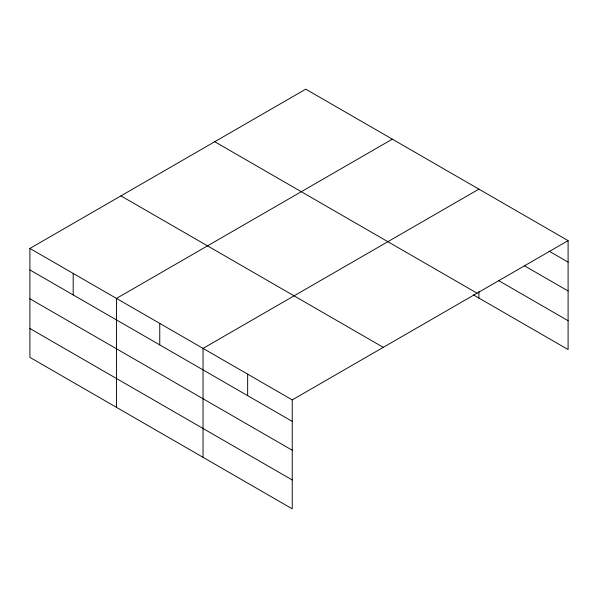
<?xml version="1.0" encoding="UTF-8"?>
<svg xmlns="http://www.w3.org/2000/svg" width="598" height="598" viewBox="0 0 598 598"><rect width="100%" height="100%" fill="white"/><g stroke="black" fill="none" stroke-linecap="round" stroke-linejoin="round"><path stroke-width="0.9" d="M29.9 248.439L292.243 399.898L292.243 508.831L29.9 357.365L29.9 248.439L305.757 89.169L568.1 240.635L568.1 349.561L473.295 294.829M392.333 139.155L116.475 298.417L116.475 407.35M478.901 189.132L203.043 348.402L203.043 457.335M292.243 399.898L568.1 240.635M548.986 251.093L568.1 262.133M524.297 265.699L568.1 290.987M498.814 280.709L568.1 320.715M214.727 141.726L477.069 293.192M120.931 195.875L383.273 347.341M29.9 269.937L292.243 421.396M29.9 298.791L292.243 450.249M29.9 328.511L292.243 479.977M478.901 291.555L478.901 298.066M247.647 374.146L247.647 395.644M159.756 323.406L159.756 344.911M73.188 273.428L73.188 294.926"/></g></svg>
